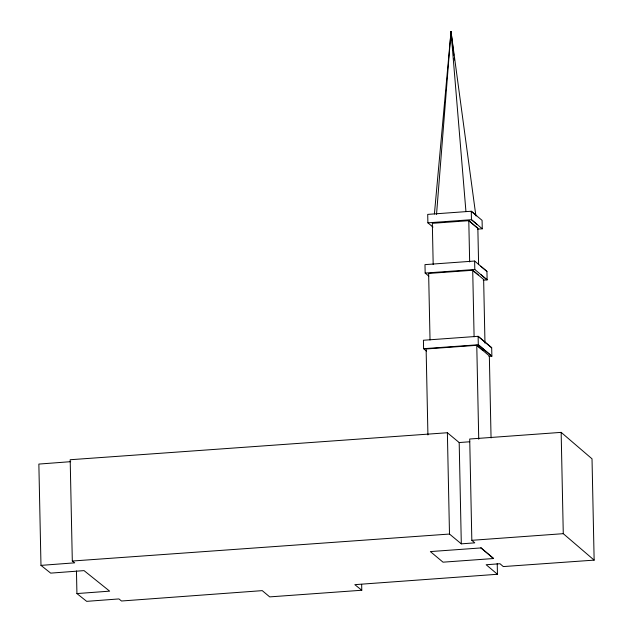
<?xml version="1.0" encoding="UTF-8"?>
<svg xmlns="http://www.w3.org/2000/svg" width="633" height="633" viewBox="0 0 633 633"><rect width="100%" height="100%" fill="white"/><g stroke="black" fill="none" stroke-linecap="round" stroke-linejoin="round"><path stroke-width="0.95" d="M450.759 38.542L451.028 31.65L475.889 215.861M436.525 214.397L451.012 31.65L452.097 40.457M434.404 213.986L451.012 31.658L465.92 211.28M70.682 461.671L38.858 464.076L40.979 565.38L50.68 573.126L84.039 570.618L109.651 591.151L76.925 593.572L76.458 570.95M40.979 565.38L74.734 562.832L72.312 561.028L70.184 459.732L447.373 432.743L459.186 442.554L469.757 441.763M72.312 561.028L449.493 534.046L461.307 543.85L474.766 542.845L471.83 540.313L469.71 439.009L561.155 432.371L592.021 458.83L594.142 560.126L503.29 566.575L499.999 563.742L486.16 564.739L497.451 574.273L497.229 563.449M476.689 215.806L471.276 211.248L427.71 214.389L427.892 222.832L471.458 219.691L476.863 224.248M477.432 229.154L482.267 228.806L482.085 220.363L471.276 211.248L471.458 219.691L482.267 228.806M483.232 280.158L487.125 279.873L486.943 271.43L474.623 261.041L424.98 264.626L425.162 273.068L428.81 276.123M425.162 273.068L474.805 269.484L487.125 279.873L480.961 274.682M423.596 348.696L478.295 344.748L491.873 356.197L491.691 347.762L478.113 336.305L423.414 340.253L423.596 348.696L426.468 351.101M488.945 356.411L491.873 356.197L478.295 344.748L478.113 336.305L491.691 347.762M471.83 540.313L563.275 533.674L594.142 560.126M481.017 547.925L430.361 551.58L443.021 562.175L493.59 558.528L481.017 547.925L493.59 558.528M497.451 574.273L354.828 584.655L361.783 590.249L361.657 584.346M361.783 590.249L269.705 596.887L262.244 590.636L121.504 601.002L118.941 598.929L86.674 601.35L76.925 593.572M427.892 222.832L432.972 227.081M478.611 264.641L477.852 228.323L468.792 220.688L432.323 223.322L433.186 264.547M477.852 228.323L468.792 220.688L469.654 261.912M480.787 266.24L486.943 271.43M478.176 274.88L472.709 270.267L428.636 273.448L430.029 340.008M483.058 350.619L476.768 345.317L426.12 348.973L427.924 434.958M452.326 42.411L453.26 50.229M453.489 52.191L453.845 55.118M454.193 58.054L454.423 60.008M451.044 31.658L451.274 36.579M561.155 432.371L563.275 533.674M491.058 437.949L489.341 355.92L476.768 345.317L478.738 439.207M484.973 343.11L483.644 279.493L472.709 270.267L474.101 336.827M474.623 261.041L474.805 269.484M459.186 442.554L461.307 543.85M447.373 432.743L449.493 534.046"/></g></svg>
